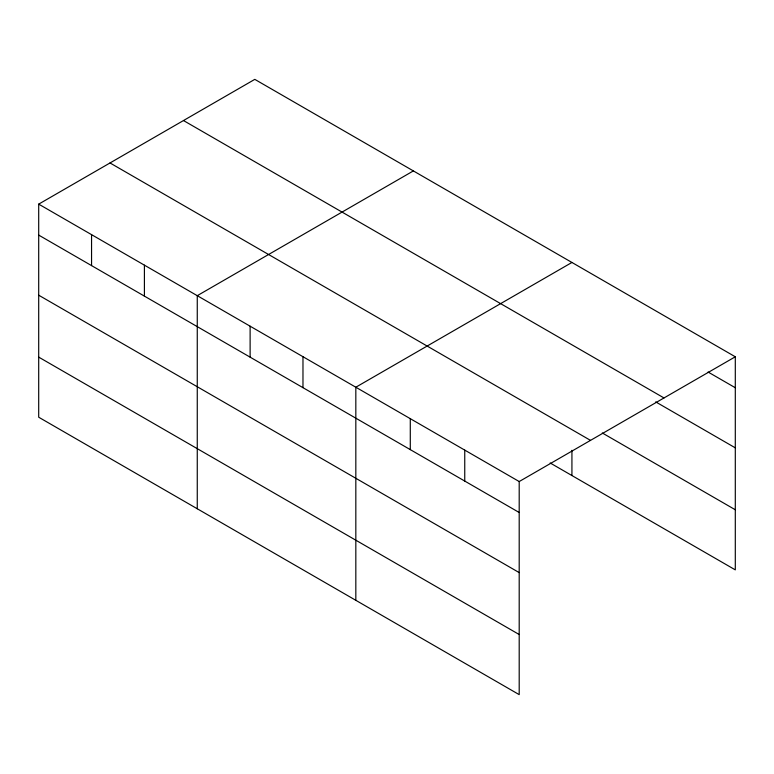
<?xml version="1.0" encoding="UTF-8"?>
<svg xmlns="http://www.w3.org/2000/svg" width="774" height="774" viewBox="0 0 774 774"><rect width="100%" height="100%" fill="white"/><g stroke="black" fill="none" stroke-linecap="round" stroke-linejoin="round"><path stroke-width="1.16" d="M38.7 204.133L519.199 481.544L519.199 694.636L38.7 417.215L38.7 204.133L254.801 79.364L735.3 356.785L735.3 569.867L550.169 462.978M413.364 170.919L197.264 295.678L197.264 508.76M571.928 262.463L355.827 387.223L355.827 600.314M519.199 481.544L735.3 356.785M708.075 372.023L735.3 387.745M183.486 120.541L663.986 397.952M655.713 401.89L735.3 447.846M602.298 432.976L735.3 509.766M110.014 162.956L590.514 440.377M38.7 235.093L519.199 512.504M38.7 295.194L519.199 572.605M38.7 357.114L519.199 634.525M571.928 450.304L571.928 475.546M464.748 450.11L464.748 481.06M410.288 418.666L410.288 449.626M302.973 356.708L302.973 387.668M250.118 326.193L250.118 357.153M144.409 265.163L144.409 296.123M91.555 234.648L91.555 265.608"/></g></svg>
